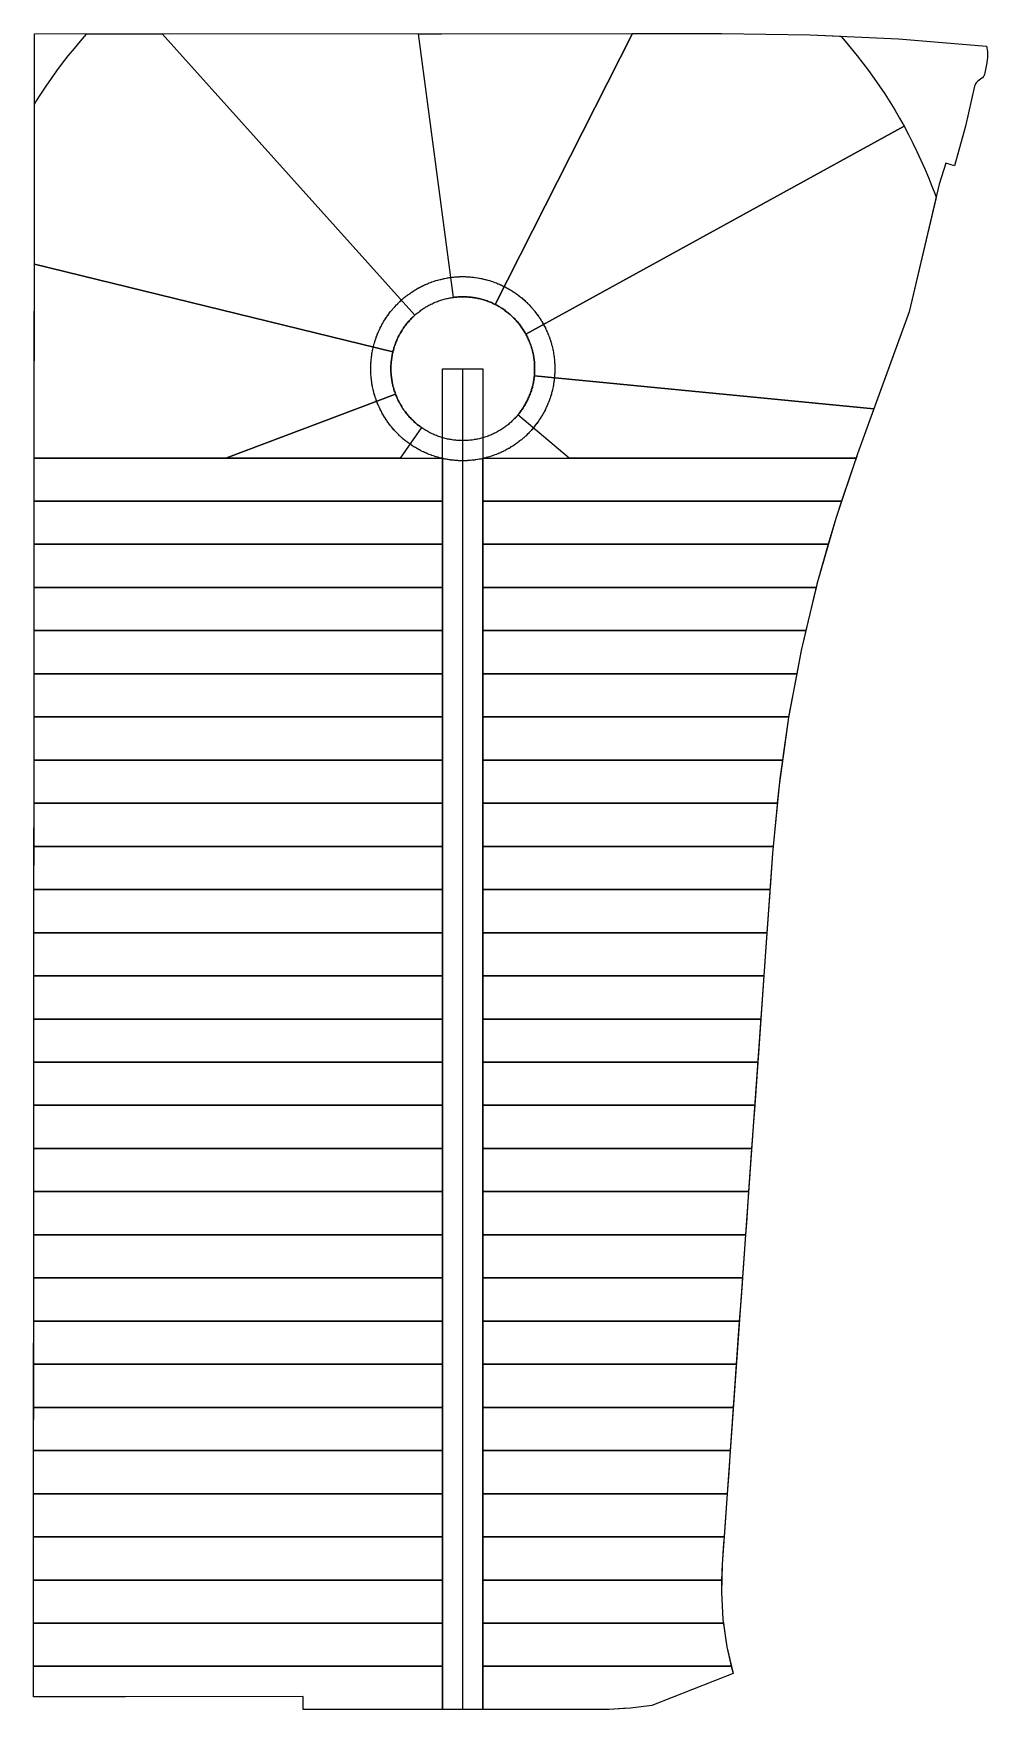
# Model space of a CAD drawing. Header units: feet. Extents: x 0 to 663, y 0 to 1165.
import ezdxf

# ---------------------------------------------------------------- set-up
doc = ezdxf.new("R2010")
doc.units = ezdxf.units.FT
for name, color, linetype in [('CENTERLINE', 2, 'Continuous'), ('LOTS', 3, 'Continuous'), ('PARCEL', 5, 'Continuous'), ('ROADS', 1, 'Continuous')]:
    doc.layers.add(name, color=color, linetype=linetype)

msp = doc.modelspace()

# ---------------------------------------------------------------- linework, layer by layer
at = {"layer": 'CENTERLINE'}
for points in [[(348.4, 932.1), (348.4, 931.3), (348.4, 930.5), (348.4, 929.6), (348.3, 928.8), (348.3, 928), (348.2, 927.2), (348.1, 926.4), (348, 925.6), (347.9, 924.8), (347.8, 923.9), (347.6, 923.1), (347.5, 922.3), (347.3, 921.5), (347.1, 920.7), (346.9, 919.9), (346.8, 919.1), (346.5, 918.4), (346.3, 917.6), (346.1, 916.8), (345.8, 916), (345.5, 915.2), (345.2, 914.5), (344.9, 913.7), (344.6, 913), (344.3, 912.2), (344, 911.5), (343.6, 910.7), (343.3, 910), (342.9, 909.2), (342.6, 908.5), (342.1, 907.8), (341.8, 907.1), (341.3, 906.4), (340.9, 905.7), (340.5, 905), (340, 904.3), (339.6, 903.6), (339.1, 903), (338.6, 902.3), (338.1, 901.6), (337.6, 901), (337.1, 900.4), (336.6, 899.7), (336, 899.1), (335.5, 898.5), (334.9, 897.9), (334.4, 897.3), (333.8, 896.7), (333.2, 896.2), (332.6, 895.6), (332, 895), (331.4, 894.5), (330.8, 894), (330.2, 893.4), (329.5, 892.9), (328.9, 892.4), (328.2, 891.9), (327.6, 891.4), (326.9, 891), (326.2, 890.5), (325.5, 890.1), (324.9, 889.6), (324.2, 889.2), (323.4, 888.8), (322.7, 888.4), (322, 888), (321.3, 887.6), (320.6, 887.2), (319.8, 886.9), (319.1, 886.5), (318.3, 886.2), (317.6, 885.9), (316.8, 885.6), (316.1, 885.3), (315.3, 885), (314.5, 884.7), (313.8, 884.5), (313, 884.2), (312.2, 884), (311.4, 883.8), (310.6, 883.6), (309.8, 883.4), (309, 883.2), (308.2, 883), (307.4, 882.9), (306.6, 882.8), (305.8, 882.6), (305, 882.5), (304.2, 882.4), (303.4, 882.3), (302.5, 882.2), (301.7, 882.2), (300.9, 882.1), (300.1, 882.1), (299.3, 882.1), (298.4, 882.1), (297.6, 882.1), (296.8, 882.1), (296, 882.1), (295.2, 882.2), (294.4, 882.2), (293.6, 882.3), (292.7, 882.4), (291.9, 882.5), (291.1, 882.6), (290.3, 882.8), (289.5, 882.9), (288.7, 883), (287.9, 883.2), (287.1, 883.4), (286.3, 883.6), (285.5, 883.8), (284.7, 884), (283.9, 884.2), (283.2, 884.5), (282.4, 884.7), (281.6, 885), (280.8, 885.3), (280.1, 885.6), (279.3, 885.9), (278.6, 886.2), (277.8, 886.5), (277.1, 886.9), (276.3, 887.2), (275.6, 887.6), (274.9, 888), (274.2, 888.4), (273.4, 888.8), (272.8, 889.2), (272.1, 889.6), (271.4, 890.1), (270.7, 890.5), (270, 891), (269.3, 891.4), (268.7, 891.9), (268, 892.4), (267.4, 892.9), (266.7, 893.4), (266.1, 894), (265.5, 894.5), (264.9, 895), (264.3, 895.6), (263.7, 896.2), (263.1, 896.7), (262.5, 897.3), (262, 897.9), (261.4, 898.5), (260.9, 899.1), (260.3, 899.7), (259.8, 900.4), (259.3, 901), (258.8, 901.6), (258.3, 902.3), (257.8, 903), (257.3, 903.6), (256.9, 904.3), (256.4, 905), (256, 905.7), (255.6, 906.4), (255.2, 907.1), (254.8, 907.8), (254.3, 908.5), (254, 909.2), (253.6, 910), (253.2, 910.7), (252.9, 911.5), (252.6, 912.2), (252.3, 913), (251.9, 913.7), (251.7, 914.5), (251.4, 915.2), (251.1, 916), (250.8, 916.8), (250.6, 917.6), (250.4, 918.4), (250.2, 919.1), (249.9, 919.9), (249.8, 920.7), (249.6, 921.5), (249.4, 922.3), (249.3, 923.1), (249.1, 923.9), (249, 924.8), (248.9, 925.6), (248.8, 926.4), (248.7, 927.2), (248.6, 928), (248.6, 928.8), (248.5, 929.6), (248.5, 930.5), (248.5, 931.3), (248.4, 932.1), (248.5, 932.9), (248.5, 933.7), (248.5, 934.5), (248.6, 935.4), (248.6, 936.2), (248.7, 937), (248.8, 937.8), (248.9, 938.6), (249, 939.4), (249.1, 940.2), (249.3, 941), (249.4, 941.8), (249.6, 942.6), (249.8, 943.4), (249.9, 944.2), (250.2, 945), (250.4, 945.8), (250.6, 946.6), (250.8, 947.4), (251.1, 948.2), (251.4, 948.9), (251.7, 949.7), (251.9, 950.5), (252.3, 951.2), (252.6, 952), (252.9, 952.7), (253.2, 953.5), (253.6, 954.2), (254, 954.9), (254.3, 955.6), (254.8, 956.4), (255.2, 957.1), (255.6, 957.8), (256, 958.5), (256.4, 959.2), (256.9, 959.9), (257.3, 960.5), (257.8, 961.2), (258.3, 961.9), (258.8, 962.5), (259.3, 963.2), (259.8, 963.8), (260.3, 964.4), (260.9, 965), (261.4, 965.7), (262, 966.3), (262.5, 966.9), (263.1, 967.4), (263.7, 968), (264.3, 968.6), (264.9, 969.1), (265.5, 969.7), (266.1, 970.2), (266.7, 970.7), (267.4, 971.2), (268, 971.7), (268.7, 972.2), (269.3, 972.7), (270, 973.2), (270.7, 973.7), (271.4, 974.1), (272.1, 974.5), (272.8, 975), (273.4, 975.4), (274.2, 975.8), (274.9, 976.2), (275.6, 976.6), (276.3, 976.9), (277.1, 977.3), (277.8, 977.6), (278.6, 978), (279.3, 978.3), (280.1, 978.6), (280.8, 978.9), (281.6, 979.2), (282.4, 979.4), (283.2, 979.7), (283.9, 979.9), (284.7, 980.2), (285.5, 980.4), (286.3, 980.6), (287.1, 980.8), (287.9, 981), (288.7, 981.1), (289.5, 981.3), (290.3, 981.4), (291.1, 981.5), (291.9, 981.7), (292.7, 981.8), (293.6, 981.8), (294.4, 981.9), (295.2, 982), (296, 982), (296.8, 982.1), (297.6, 982.1), (298.4, 982.1), (299.3, 982.1), (300.1, 982.1), (300.9, 982), (301.7, 982), (302.5, 981.9), (303.4, 981.8), (304.2, 981.8), (305, 981.7), (305.8, 981.5), (306.6, 981.4), (307.4, 981.3), (308.2, 981.1), (309, 981), (309.8, 980.8), (310.6, 980.6), (311.4, 980.4), (312.2, 980.2), (313, 979.9), (313.8, 979.7), (314.5, 979.4), (315.3, 979.2), (316.1, 978.9), (316.8, 978.6), (317.6, 978.3), (318.3, 978), (319.1, 977.6), (319.8, 977.3), (320.6, 976.9), (321.3, 976.6), (322, 976.2), (322.7, 975.8), (323.4, 975.4), (324.2, 975), (324.9, 974.5), (325.5, 974.1), (326.2, 973.7), (326.9, 973.2), (327.6, 972.7), (328.2, 972.2), (328.9, 971.7), (329.5, 971.2), (330.2, 970.7), (330.8, 970.2), (331.4, 969.7), (332, 969.1), (332.6, 968.6), (333.2, 968), (333.8, 967.4), (334.4, 966.9), (334.9, 966.3), (335.5, 965.7), (336, 965), (336.6, 964.4), (337.1, 963.8), (337.6, 963.2), (338.1, 962.5), (338.6, 961.9), (339.1, 961.2), (339.6, 960.5), (340, 959.9), (340.5, 959.2), (340.9, 958.5), (341.3, 957.8), (341.8, 957.1), (342.1, 956.4), (342.6, 955.6), (342.9, 954.9), (343.3, 954.2), (343.6, 953.5), (344, 952.7), (344.3, 952), (344.6, 951.2), (344.9, 950.5), (345.2, 949.7), (345.5, 948.9), (345.8, 948.2), (346.1, 947.4), (346.3, 946.6), (346.5, 945.8), (346.8, 945), (346.9, 944.2), (347.1, 943.4), (347.3, 942.6), (347.5, 941.8), (347.6, 941), (347.8, 940.2), (347.9, 939.4), (348, 938.6), (348.1, 937.8), (348.2, 937), (348.3, 936.2), (348.3, 935.4), (348.4, 934.5), (348.4, 933.7), (348.4, 932.9), (348.4, 932.1)], [(298.4, 0.1), (298.4, 932.1)]]:
    msp.add_lwpolyline(points, dxfattribs=at)
at = {"layer": 'LOTS'}
for points in [[(341.8, 957.1), (341.3, 957.8), (340.9, 958.5), (340.5, 959.2), (340, 959.9), (339.6, 960.5), (339.1, 961.2), (338.6, 961.9), (338.1, 962.5), (337.6, 963.2), (337.1, 963.8), (336.6, 964.4), (336, 965), (335.5, 965.7), (334.9, 966.3), (334.4, 966.9), (333.8, 967.4), (333.2, 968), (332.6, 968.6), (332, 969.1), (331.4, 969.7), (330.8, 970.2), (330.2, 970.7), (329.5, 971.2), (328.9, 971.7), (328.2, 972.2), (327.6, 972.7), (326.9, 973.2), (326.2, 973.7), (325.5, 974.1), (324.9, 974.5), (324.2, 975), (323.4, 975.4), (322.7, 975.8), (322, 976.2), (321.3, 976.6), (321, 976.7), (416.4, 1165.1), (478.4, 1165.1), (539.9, 1164.2), (561.3, 1163.2), (564.2, 1159.8), (568.5, 1154.8), (572.6, 1149.7), (576.6, 1144.5), (580.5, 1139.3), (584.4, 1133.9), (588.1, 1128.5), (591.8, 1123.1), (595.3, 1117.5), (598.7, 1112), (602, 1106.3), (605.2, 1100.6), (342.3, 956.1), (342.1, 956.4), (341.8, 957.1)], [(264.3, 968.6), (263.7, 968), (263.1, 967.4), (262.5, 966.9), (262, 966.3), (261.4, 965.7), (260.9, 965), (260.3, 964.4), (259.8, 963.8), (259.3, 963.2), (258.8, 962.5), (258.3, 961.9), (257.8, 961.2), (257.3, 960.5), (256.9, 959.9), (256.4, 959.2), (256, 958.5), (255.6, 957.8), (255.2, 957.1), (254.8, 956.4), (254.3, 955.6), (254, 954.9), (253.6, 954.2), (253.2, 953.5), (252.9, 952.7), (252.6, 952), (252.3, 951.2), (251.9, 950.5), (251.7, 949.7), (251.4, 948.9), (251.1, 948.2), (250.8, 947.4), (250.6, 946.6), (250.4, 945.8), (250.2, 945), (249.9, 944.2), (249.9, 943.9), (0.6, 1004.8), (0.6, 1089.2), (0.6, 1115.9), (1.6, 1117.5), (5.1, 1123), (8.7, 1128.5), (12.4, 1133.8), (16.3, 1139.2), (20.2, 1144.4), (24.2, 1149.6), (28.4, 1154.7), (32.6, 1159.7), (36.9, 1164.7), (37, 1164.8), (57.1, 1164.8), (89.5, 1164.9), (265.1, 969.3), (264.9, 969.1), (264.3, 968.6)], [(319.8, 977.3), (319.1, 977.6), (318.3, 978), (317.6, 978.3), (316.8, 978.6), (316.1, 978.9), (315.3, 979.2), (314.5, 979.4), (313.8, 979.7), (313, 979.9), (312.2, 980.2), (311.4, 980.4), (310.6, 980.6), (309.8, 980.8), (309, 981), (308.2, 981.1), (307.4, 981.3), (306.6, 981.4), (305.8, 981.5), (305, 981.7), (304.2, 981.8), (303.4, 981.8), (302.5, 981.9), (301.7, 982), (300.9, 982), (300.1, 982.1), (299.3, 982.1), (298.4, 982.1), (297.6, 982.1), (296.8, 982.1), (296, 982), (295.2, 982), (294.4, 981.9), (293.6, 981.8), (292.7, 981.8), (291.9, 981.7), (291.9, 981.6), (267.7, 1165), (283.6, 1165), (416.4, 1165.1), (321, 976.7), (320.6, 976.9), (319.8, 977.3)], [(348.3, 928.8), (348.4, 929.6), (348.4, 930.5), (348.4, 931.3), (348.4, 932.1), (348.4, 932.9), (348.4, 933.7), (348.4, 934.5), (348.3, 935.4), (348.3, 936.2), (348.2, 937), (348.1, 937.8), (348, 938.6), (347.9, 939.4), (347.8, 940.2), (347.6, 941), (347.5, 941.8), (347.3, 942.6), (347.1, 943.4), (346.9, 944.2), (346.8, 945), (346.5, 945.8), (346.3, 946.6), (346.1, 947.4), (345.8, 948.2), (345.5, 948.9), (345.2, 949.7), (344.9, 950.5), (344.6, 951.2), (344.3, 952), (344, 952.7), (343.6, 953.5), (343.3, 954.2), (342.9, 954.9), (342.6, 955.6), (342.3, 956.1), (605.2, 1100.6), (608.3, 1094.8), (611.3, 1088.9), (614.2, 1083), (617, 1077.1), (619.7, 1071.1), (622.2, 1065.1), (624.6, 1059), (627, 1052.8), (627.5, 1051.2), (608.8, 971.7), (584.2, 904.1), (348.2, 927.2), (348.3, 928), (348.3, 928.8)], [(249.6, 942.6), (249.4, 941.8), (249.3, 941), (249.1, 940.2), (249, 939.4), (248.9, 938.6), (248.8, 937.8), (248.7, 937), (248.6, 936.2), (248.6, 935.4), (248.5, 934.5), (248.5, 933.7), (248.5, 932.9), (248.4, 932.1), (248.5, 931.3), (248.5, 930.5), (248.5, 929.6), (248.6, 928.8), (248.6, 928), (248.7, 927.2), (248.8, 926.4), (248.9, 925.6), (249, 924.8), (249.1, 923.9), (249.3, 923.1), (249.4, 922.3), (249.6, 921.5), (249.8, 920.7), (249.9, 919.9), (250.2, 919.1), (250.4, 918.4), (250.6, 917.6), (250.8, 916.8), (251.1, 916), (251.4, 915.2), (251.7, 914.5), (251.7, 914.4), (133.8, 870), (0.5, 870), (0.6, 1004.8), (249.9, 943.9), (249.8, 943.4), (249.6, 942.6)], [(337.6, 901), (338.1, 901.6), (338.6, 902.3), (339.1, 903), (339.6, 903.6), (340, 904.3), (340.5, 905), (340.9, 905.7), (341.3, 906.4), (341.8, 907.1), (342.1, 907.8), (342.6, 908.5), (342.9, 909.2), (343.3, 910), (343.6, 910.7), (344, 911.5), (344.3, 912.2), (344.6, 913), (344.9, 913.7), (345.2, 914.5), (345.5, 915.2), (345.8, 916), (346.1, 916.8), (346.3, 917.6), (346.5, 918.4), (346.8, 919.1), (346.9, 919.9), (347.1, 920.7), (347.3, 921.5), (347.5, 922.3), (347.6, 923.1), (347.8, 923.9), (347.9, 924.8), (348, 925.6), (348.1, 926.4), (348.2, 927.2), (348.2, 927.2), (584.2, 904.1), (572.8, 872.8), (571.9, 870), (372.5, 870), (336.8, 900), (337.1, 900.4), (337.6, 901)], [(252.3, 913), (252.6, 912.2), (252.9, 911.5), (253.2, 910.7), (253.6, 910), (254, 909.2), (254.3, 908.5), (254.8, 907.8), (255.2, 907.1), (255.6, 906.4), (256, 905.7), (256.4, 905), (256.9, 904.3), (257.3, 903.6), (257.8, 903), (258.3, 902.3), (258.8, 901.6), (259.3, 901), (259.8, 900.4), (260.3, 899.7), (260.9, 899.1), (261.4, 898.5), (262, 897.9), (262.5, 897.3), (263.1, 896.7), (263.7, 896.2), (264.3, 895.6), (264.9, 895), (265.5, 894.5), (266.1, 894), (266.7, 893.4), (267.4, 892.9), (268, 892.4), (268.7, 891.9), (269.3, 891.4), (269.8, 891.1), (255, 870), (133.8, 870), (251.7, 914.4), (251.9, 913.7), (252.3, 913)], [(0.5, 840), (0.5, 854.5), (0.5, 870), (284.4, 870), (284.4, 840), (0.5, 840)], [(571.9, 870), (568, 858.5), (561.8, 840), (312.4, 840), (312.4, 870), (571.9, 870)], [(0.5, 810), (0.5, 840), (284.4, 840), (284.4, 810), (0.5, 810)], [(561.8, 840), (557.7, 827.9), (552.5, 810), (312.4, 810), (312.4, 840), (561.8, 840)], [(0.5, 780), (0.5, 794.1), (0.5, 810), (284.4, 810), (284.4, 780), (0.5, 780)], [(552.5, 810), (544.6, 782.3), (544.5, 782), (544.1, 780), (312.4, 780), (312.4, 810), (552.5, 810)], [(0.4, 750), (0.5, 780), (284.4, 780), (284.4, 750), (0.4, 750)], [(544.1, 780), (537, 750), (312.4, 750), (312.4, 780), (544.1, 780)], [(0.4, 720), (0.4, 740.3), (0.4, 750), (284.4, 750), (284.4, 720), (0.4, 720)], [(537, 750), (533.7, 736.2), (530.6, 720), (312.4, 720), (312.4, 750), (537, 750)], [(0.4, 690), (0.4, 720), (284.4, 720), (284.4, 690), (0.4, 690)], [(530.6, 720), (525, 690), (312.4, 690), (312.4, 720), (530.6, 720)], [(0.4, 660), (0.4, 672.1), (0.4, 690), (284.4, 690), (284.4, 660), (0.4, 660)], [(525, 690), (524.9, 689.8), (524.9, 689.6), (521.4, 665.2), (520.7, 660), (312.4, 660), (312.4, 690), (525, 690)], [(0.4, 630), (0.4, 660), (284.4, 660), (284.4, 630), (0.4, 630)], [(520.7, 660), (518.9, 646.9), (518.3, 642.6), (517.1, 630), (312.4, 630), (312.4, 660), (520.7, 660)], [(0.3, 600), (0.4, 626.2), (0.4, 630), (284.4, 630), (284.4, 600), (0.3, 600)], [(517.1, 630), (517, 629), (514.2, 600), (312.4, 600), (312.4, 630), (517.1, 630)], [(0.3, 570), (0.3, 600), (284.4, 600), (284.4, 570), (0.3, 570)], [(514.2, 600), (513.8, 595.4), (512.1, 571.3), (512, 570), (312.4, 570), (312.4, 600), (514.2, 600)], [(0.3, 540), (0.3, 550), (0.3, 570), (284.4, 570), (284.4, 540), (0.3, 540)], [(512, 570), (511.9, 568.1), (509.9, 540), (312.4, 540), (312.4, 570), (512, 570)], [(0.3, 510), (0.3, 512), (0.3, 540), (284.4, 540), (284.4, 510), (0.3, 510)], [(509.9, 540), (509.2, 530.1), (507.8, 510), (312.4, 510), (312.4, 540), (509.9, 540)], [(0.3, 480), (0.3, 510), (284.4, 510), (284.4, 480), (0.3, 480)], [(507.8, 510), (505.6, 480), (312.4, 480), (312.4, 510), (507.8, 510)], [(0.3, 450), (0.3, 468.6), (0.3, 480), (284.4, 480), (284.4, 450), (0.3, 450)], [(505.6, 480), (503.7, 453.1), (503.5, 450), (312.4, 450), (312.4, 480), (505.6, 480)], [(0.2, 420), (0.3, 450), (284.4, 450), (284.4, 420), (0.2, 420)], [(503.5, 450), (501.4, 420), (312.4, 420), (312.4, 450), (503.5, 450)], [(0.2, 390), (0.2, 397.9), (0.2, 420), (284.4, 420), (284.4, 390), (0.2, 390)], [(501.4, 420), (500.5, 408.3), (499.2, 390), (312.4, 390), (312.4, 420), (501.4, 420)], [(0.2, 360), (0.2, 390), (284.4, 390), (284.4, 360), (0.2, 360)], [(499.2, 390), (497.1, 360), (312.4, 360), (312.4, 390), (499.2, 390)], [(0.2, 330), (0.2, 346.5), (0.2, 360), (284.4, 360), (284.4, 330), (0.2, 330)], [(497.1, 360), (495.6, 338.2), (495, 330), (312.4, 330), (312.4, 360), (497.1, 360)], [(0.2, 300), (0.2, 330), (284.4, 330), (284.4, 300), (0.2, 300)], [(495, 330), (492.9, 300), (312.4, 300), (312.4, 330), (495, 330)], [(0.2, 270), (0.2, 283.7), (0.2, 300), (284.4, 300), (284.4, 270), (0.2, 270)], [(492.9, 300), (491.9, 286.5), (490.7, 270), (312.4, 270), (312.4, 300), (492.9, 300)], [(0.1, 240), (0.2, 270), (284.4, 270), (284.4, 240), (0.1, 240)], [(490.7, 270), (488.6, 240), (312.4, 240), (312.4, 270), (490.7, 270)], [(0.1, 210), (0.1, 224.4), (0.1, 240), (284.4, 240), (284.4, 210), (0.1, 210)], [(488.6, 240), (487.4, 223.2), (486.5, 210), (312.4, 210), (312.4, 240), (488.6, 240)], [(0.1, 180), (0.1, 210), (284.4, 210), (284.4, 180), (0.1, 180)], [(486.5, 210), (484.4, 180), (312.4, 180), (312.4, 210), (486.5, 210)], [(0.1, 150), (0.1, 169.6), (0.1, 180), (284.4, 180), (284.4, 150), (0.1, 150)], [(484.4, 180), (483.3, 164.7), (482.2, 150), (312.4, 150), (312.4, 180), (484.4, 180)], [(0.1, 120), (0.1, 150), (284.4, 150), (284.4, 120), (0.1, 120)], [(482.2, 150), (480.1, 120), (312.4, 120), (312.4, 150), (482.2, 150)], [(0.1, 90), (0.1, 102.3), (0.1, 120), (284.4, 120), (284.4, 90), (0.1, 90)], [(480.1, 120), (479.8, 115.3), (478.7, 100.7), (478.4, 90), (312.4, 90), (312.4, 120), (480.1, 120)], [(0, 60), (0.1, 90), (284.4, 90), (284.4, 60), (0, 60)], [(478.4, 90), (478.2, 81.6), (479.3, 62.5), (479.5, 61.2), (479.6, 60), (312.4, 60), (312.4, 90), (478.4, 90)], [(0, 30), (0, 55.5), (0, 60), (284.4, 60), (284.4, 30), (0, 30)], [(479.6, 60), (481.1, 49.7), (482, 43.5), (485.1, 30), (312.4, 30), (312.4, 60), (479.6, 60)], [(187.5, 1.7), (187.5, 9), (64, 8.9), (0, 8.9), (0, 30), (284.4, 30), (284.4, 0.1), (187.5, 0), (187.5, 1.7)], [(315.5, 0.1), (312.4, 0.1), (312.4, 30), (485.1, 30), (486.3, 24.9), (429.9, 2.8), (415, 0.8), (410.2, 0.6), (399.9, 0.1), (315.5, 0.1)]]:
    msp.add_lwpolyline(points, close=True, dxfattribs=at)
at = {"layer": 'PARCEL'}
msp.add_lwpolyline([(429.9, 2.8), (415, 0.8), (399.9, 0.1), (187.5, 0), (187.5, 9), (0, 8.9), (0.7, 1164.8), (478.4, 1165.1), (539.9, 1164.2), (601.3, 1161.3), (662.6, 1156.4), (663.2, 1152.6), (663.2, 1148.7), (662.7, 1144.8), (661.1, 1136.7), (660.9, 1136.1), (660.6, 1135.5), (660.3, 1134.9), (659.8, 1134.4), (659.3, 1134), (656.5, 1132), (655.9, 1131.4), (655.4, 1130.8), (654.9, 1130.1), (654.6, 1129.4), (654.3, 1128.6), (647.9, 1100.7), (640.3, 1073.1), (634.2, 1074.9), (629.7, 1060.4), (608.8, 971.7), (572.8, 872.8), (557.7, 827.9), (544.6, 782.3), (533.7, 736.2), (524.9, 689.6), (518.3, 642.6), (513.8, 595.4), (478.7, 100.7), (478.2, 81.6), (479.3, 62.5), (482, 43.5), (486.3, 24.9), (429.9, 2.8)], close=True, dxfattribs=at)
at = {"layer": 'ROADS'}
for points in [[(362.4, 932.2), (362.4, 931.9), (362.4, 931.1), (362.4, 930.9), (362.4, 930.1), (362.4, 929.9), (362.4, 929.1), (362.4, 928.8), (362.3, 928), (362.3, 927.8), (362.2, 927), (362.2, 926.8), (362.2, 926), (362.1, 925.6), (362, 924.8), (362, 924.6), (361.9, 923.8), (361.9, 923.7), (361.8, 922.9), (361.7, 922.5), (361.6, 921.7), (361.6, 921.6), (361.4, 920.8), (361.4, 920.5), (361.2, 919.8), (361.2, 919.4), (361, 918.6), (361, 918.5), (360.8, 917.7), (360.8, 917.5), (360.6, 916.7), (360.5, 916.5), (360.3, 915.7), (360.2, 915.3), (360, 914.6), (360, 914.5), (359.7, 913.7), (359.6, 913.3), (359.4, 912.5), (359.1, 911.7), (359, 911.4), (358.7, 910.6), (358.7, 910.5), (358.4, 909.7), (358.3, 909.3), (358, 908.6), (357.9, 908.4), (357.6, 907.7), (357.6, 907.6), (357.3, 906.9), (357.1, 906.4), (356.7, 905.7), (356.7, 905.6), (356.4, 904.9), (356.2, 904.6), (355.9, 903.9), (355.9, 903.8), (355.5, 903), (355.4, 902.8), (355, 902), (354.8, 901.6), (354.4, 901), (354, 900.3), (353.8, 900), (353.4, 899.3), (353.3, 899), (352.8, 898.4), (352.7, 898.1), (352.3, 897.5), (352.1, 897.3), (351.7, 896.6), (351.6, 896.5), (351.2, 895.8), (351, 895.6), (350.6, 894.9), (350.4, 894.7), (349.9, 894.1), (349.8, 893.9), (349.3, 893.2), (349.1, 893), (348.6, 892.4), (348.6, 892.3), (348.1, 891.6), (347.8, 891.4), (347.3, 890.7), (347.1, 890.5), (346.6, 889.9), (346.5, 889.8), (346, 889.2), (345.7, 889), (344.6, 887.8), (344.4, 887.5), (343.8, 886.9), (343.5, 886.7), (342.9, 886.1), (342.4, 885.5), (342.1, 885.3), (341.5, 884.7), (341.4, 884.6), (340.8, 884.1), (340.5, 883.9), (339.9, 883.3), (339.8, 883.2), (339.2, 882.7), (338.9, 882.5), (338.2, 882), (338.1, 881.9), (337.5, 881.4), (337.4, 881.3), (336.8, 880.8), (336.4, 880.5), (335.7, 880.1), (335.7, 880), (335, 879.6), (334.8, 879.4), (334.1, 878.9), (333.9, 878.8), (333.2, 878.3), (333.1, 878.3), (332.4, 877.8), (332.1, 877.7), (331.4, 877.2), (331.3, 877.1), (330.6, 876.7), (330.3, 876.6), (329.6, 876.2), (329.4, 876.1), (328.7, 875.7), (328.6, 875.6), (327.8, 875.2), (327.6, 875.1), (326.8, 874.7), (326.6, 874.6), (325.9, 874.3), (325.8, 874.2), (325.1, 873.9), (324.7, 873.7), (324, 873.4), (323.8, 873.3), (323, 873), (322.9, 873), (322.2, 872.6), (321.8, 872.5), (321, 872.2), (320.8, 872.1), (320.1, 871.9), (319.9, 871.8), (319.1, 871.5), (319, 871.5), (318.2, 871.2), (317.8, 871.1), (317, 870.8), (316.9, 870.8), (316.1, 870.6), (315.9, 870.5), (315.1, 870.3), (315, 870.3), (314.2, 870), (313.8, 870), (313, 869.8), (312.9, 869.7), (312.1, 869.6), (311.7, 869.5), (310.9, 869.3), (310.1, 869.2), (309.8, 869.1), (309, 869), (308.6, 868.9), (307, 868.7), (306.7, 868.6), (305.9, 868.5), (305.5, 868.5), (304.7, 868.4), (303.9, 868.3), (303.6, 868.3), (302.7, 868.2), (302.6, 868.2), (301.8, 868.2), (301.4, 868.1), (300.6, 868.1), (300.4, 868.1), (299.6, 868.1), (299.4, 868.1), (298.6, 868.1), (298.3, 868.1), (297.5, 868.1), (297.3, 868.1), (296.5, 868.1), (296.3, 868.1), (295.5, 868.1), (295.1, 868.2), (294.3, 868.2), (294.2, 868.2), (293.3, 868.3), (293, 868.3), (292.2, 868.4), (291.4, 868.5), (291.1, 868.5), (290.2, 868.6), (289.9, 868.7), (289.1, 868.8), (289, 868.8), (288.2, 868.9), (287.9, 869), (287.1, 869.1), (286.8, 869.2), (286, 869.3), (285.2, 869.5), (284.8, 869.6), (284, 869.7), (283.9, 869.8), (283.1, 870), (282.7, 870), (281.9, 870.3), (281.8, 870.3), (281, 870.5), (280.8, 870.6), (280, 870.8), (279.8, 870.9), (279, 871.1), (278.7, 871.2), (277.9, 871.5), (277.8, 871.5), (277, 871.8), (276.8, 871.9), (276.1, 872.1), (275.9, 872.2), (275.1, 872.5), (274.7, 872.6), (274, 873), (273.9, 873), (273.1, 873.3), (272.9, 873.4), (272.1, 873.8), (271.9, 873.9), (271.1, 874.2), (271, 874.3), (270.3, 874.6), (270, 874.8), (269.3, 875.1), (269.1, 875.2), (268.4, 875.6), (268.2, 875.7), (267.5, 876.1), (267.3, 876.2), (266.6, 876.6), (266.2, 876.8), (265.6, 877.2), (264.9, 877.6), (264.5, 877.8), (263.8, 878.3), (263.7, 878.3), (263, 878.8), (262.8, 879), (262.1, 879.4), (262, 879.5), (261.3, 880), (261.1, 880.1), (260.4, 880.6), (260.2, 880.8), (259.6, 881.3), (259.4, 881.4), (258.8, 881.9), (258.6, 882), (258, 882.5), (257.7, 882.7), (257.1, 883.2), (257, 883.3), (256.4, 883.9), (256.1, 884.1), (255.5, 884.6), (255.4, 884.7), (254.8, 885.3), (254.5, 885.5), (253.9, 886.1), (253.9, 886.2), (253.3, 886.7), (253.2, 886.8), (252.6, 887.4), (252.3, 887.8), (251.2, 889), (250.9, 889.2), (250.4, 889.8), (250.3, 889.9), (249.8, 890.5), (249.6, 890.7), (249.1, 891.4), (248.8, 891.6), (248.3, 892.3), (248.3, 892.4), (247.8, 893), (247.6, 893.2), (247.1, 893.9), (247, 894.1), (246.5, 894.7), (246.3, 894.9), (245.9, 895.6), (245.7, 895.8), (245.3, 896.5), (245.2, 896.6), (244.8, 897.3), (244.6, 897.5), (244.2, 898.1), (244.1, 898.4), (243.6, 899), (243.5, 899.3), (243.1, 900), (242.9, 900.3), (242.5, 901), (242.2, 901.6), (241.9, 902), (241.6, 902.8), (241.4, 903), (241.1, 903.8), (241, 903.9), (240.7, 904.6), (240.5, 904.9), (240.2, 905.6), (240.1, 905.8), (239.8, 906.6), (239.7, 906.7), (239.4, 907.5), (239.3, 907.7), (239, 908.4), (238.9, 908.7), (238.6, 909.5), (238.6, 909.5), (238.3, 910.3), (238.2, 910.6), (237.9, 911.4), (237.8, 911.7), (237.5, 912.5), (237.3, 913.3), (237.2, 913.7), (236.9, 914.5), (236.9, 914.6), (236.7, 915.3), (236.6, 915.7), (236.4, 916.5), (236.3, 916.7), (236.2, 917.5), (236.1, 917.7), (235.9, 918.5), (235.9, 918.6), (235.7, 919.4), (235.7, 919.8), (235.5, 920.5), (235.5, 920.8), (235.3, 921.6), (235.3, 921.7), (235.2, 922.5), (235.1, 922.9), (235, 923.7), (235, 923.8), (234.9, 924.6), (234.9, 924.8), (234.8, 925.6), (234.7, 926), (234.7, 926.8), (234.7, 927), (234.6, 927.8), (234.6, 928), (234.5, 928.8), (234.5, 929.1), (234.5, 929.9), (234.5, 930.1), (234.5, 930.9), (234.5, 931.1), (234.4, 931.9), (234.4, 932.2), (234.5, 933.1), (234.5, 933.2), (234.5, 934.1), (234.5, 934.2), (234.5, 935), (234.5, 935.4), (234.6, 936.2), (234.6, 936.4), (234.7, 937.2), (234.7, 937.4), (234.7, 938.2), (234.8, 938.5), (234.9, 939.4), (234.9, 939.5), (235, 940.3), (235, 940.5), (235.1, 941.3), (235.2, 941.6), (235.3, 942.5), (235.3, 942.6), (235.5, 943.4), (235.5, 943.6), (235.7, 944.4), (235.7, 944.8), (235.9, 945.5), (235.9, 945.7), (236.1, 946.5), (236.2, 946.7), (236.3, 947.5), (236.4, 947.6), (236.6, 948.4), (236.7, 948.8), (236.9, 949.6), (236.9, 949.7), (237.2, 950.5), (237.3, 950.9), (237.8, 952.4), (237.9, 952.8), (238.2, 953.6), (238.3, 953.9), (238.6, 954.6), (238.6, 954.7), (238.9, 955.5), (239, 955.8), (239.3, 956.5), (239.4, 956.7), (239.7, 957.5), (239.8, 957.6), (240.1, 958.4), (240.2, 958.6), (240.5, 959.3), (240.7, 959.6), (241, 960.3), (241.1, 960.4), (241.4, 961.1), (241.6, 961.5), (242, 962.2), (242.1, 962.5), (242.5, 963.2), (242.6, 963.2), (242.9, 964), (243, 964.1), (243.4, 964.8), (243.6, 965.1), (244.1, 965.8), (244.2, 966), (244.6, 966.7), (244.8, 966.9), (245.2, 967.6), (245.3, 967.7), (245.7, 968.4), (245.9, 968.6), (246.3, 969.2), (246.5, 969.4), (247, 970.1), (247.1, 970.3), (247.6, 971), (247.8, 971.2), (248.3, 971.8), (248.4, 972), (248.9, 972.6), (249, 972.7), (249.5, 973.3), (249.8, 973.6), (250.3, 974.2), (250.4, 974.3), (250.9, 974.9), (251.2, 975.2), (252.3, 976.4), (252.6, 976.8), (253.2, 977.3), (253.3, 977.4), (253.9, 978), (253.9, 978.1), (254.5, 978.6), (254.8, 978.9), (255.4, 979.5), (255.5, 979.5), (256.1, 980.1), (256.4, 980.3), (257, 980.9), (257.1, 980.9), (257.7, 981.5), (258, 981.7), (258.6, 982.2), (258.8, 982.3), (259.4, 982.8), (259.6, 982.9), (260.2, 983.4), (260.4, 983.6), (261.1, 984), (261.3, 984.2), (262, 984.7), (262.1, 984.7), (262.8, 985.2), (263, 985.4), (263.7, 985.8), (264, 986), (264.6, 986.4), (264.7, 986.5), (265.4, 986.9), (265.6, 987), (266.2, 987.4), (266.6, 987.6), (267.3, 988), (267.5, 988.1), (268.2, 988.5), (268.4, 988.6), (269.1, 989), (269.3, 989), (270, 989.4), (270.3, 989.5), (271, 989.9), (271.1, 990), (271.9, 990.3), (272.1, 990.4), (272.9, 990.8), (273.1, 990.9), (273.9, 991.2), (274, 991.2), (274.7, 991.5), (275.1, 991.7), (275.9, 992), (276.1, 992), (276.8, 992.3), (277, 992.4), (277.8, 992.6), (277.9, 992.7), (278.7, 993), (279, 993.1), (279.8, 993.3), (280, 993.4), (280.8, 993.6), (281, 993.6), (281.8, 993.9), (281.9, 993.9), (282.7, 994.1), (283.1, 994.2), (283.9, 994.4), (284, 994.4), (284.8, 994.6), (285.2, 994.7), (286, 994.9), (286.8, 995), (287.1, 995.1), (287.9, 995.2), (288.2, 995.3), (289, 995.4), (289.1, 995.4), (289.9, 995.5), (290.2, 995.6), (291.1, 995.7), (291.4, 995.7), (292.2, 995.8), (293, 995.9), (293.3, 995.9), (294.2, 995.9), (294.5, 996), (295.3, 996), (296.1, 996), (296.5, 996.1), (297.3, 996.1), (297.6, 996.1), (299.3, 996.1), (299.6, 996.1), (300.4, 996.1), (300.8, 996), (301.6, 996), (302.4, 996), (302.7, 995.9), (303.6, 995.9), (303.9, 995.9), (304.7, 995.8), (305.5, 995.7), (305.9, 995.7), (306.7, 995.6), (307, 995.5), (308.6, 995.3), (309, 995.2), (309.8, 995.1), (310.1, 995), (310.9, 994.9), (311.7, 994.7), (312.1, 994.6), (312.9, 994.4), (313, 994.4), (313.8, 994.2), (314.2, 994.1), (315, 993.9), (315.1, 993.9), (315.9, 993.6), (316.1, 993.6), (316.9, 993.4), (317, 993.3), (317.8, 993.1), (318.2, 993), (319, 992.7), (319.1, 992.6), (319.9, 992.4), (320.1, 992.3), (320.8, 992), (321, 992), (321.8, 991.7), (322.2, 991.5), (322.9, 991.2), (323, 991.2), (323.8, 990.9), (324, 990.8), (324.7, 990.4), (325.1, 990.3), (325.8, 989.9), (325.9, 989.9), (326.6, 989.5), (326.8, 989.5), (327.6, 989.1), (327.8, 988.9), (328.6, 988.6), (328.7, 988.5), (329.4, 988.1), (329.6, 988), (330.3, 987.6), (330.6, 987.4), (331.3, 987), (331.6, 986.9), (332.2, 986.4), (332.9, 986), (333.2, 985.8), (333.9, 985.4), (334.1, 985.3), (334.8, 984.8), (335, 984.6), (335.7, 984.1), (335.7, 984.1), (336.4, 983.6), (336.8, 983.4), (337.4, 982.9), (337.5, 982.8), (338.1, 982.3), (338.2, 982.2), (338.9, 981.7), (339.2, 981.5), (339.8, 980.9), (339.9, 980.9), (340.5, 980.3), (340.8, 980.1), (341.4, 979.5), (341.5, 979.5), (342.1, 978.9), (342.4, 978.6), (342.9, 978.1), (343.5, 977.5), (343.8, 977.2), (344.4, 976.7), (344.6, 976.4), (345.7, 975.2), (346, 974.9), (346.5, 974.3), (346.6, 974.2), (347.1, 973.6), (347.4, 973.3), (347.9, 972.7), (348, 972.6), (348.5, 972), (348.6, 971.8), (349.1, 971.2), (349.3, 971), (349.8, 970.3), (349.9, 970.1), (350.4, 969.4), (350.6, 969.2), (351, 968.6), (351.2, 968.4), (351.6, 967.7), (351.7, 967.6), (352.1, 966.9), (352.3, 966.7), (352.7, 966), (352.8, 965.8), (353.3, 965.1), (353.5, 964.8), (353.9, 964.1), (353.9, 964), (354.4, 963.2), (354.4, 963.2), (354.8, 962.5), (354.9, 962.2), (355.3, 961.5), (355.5, 961.1), (355.9, 960.4), (355.9, 960.3), (356.2, 959.6), (356.4, 959.3), (356.7, 958.6), (356.7, 958.5), (357.1, 957.8), (357.3, 957.3), (357.6, 956.6), (357.6, 956.5), (357.9, 955.8), (358, 955.6), (358.3, 954.8), (358.4, 954.5), (358.7, 953.7), (358.7, 953.6), (359, 952.8), (359.1, 952.4), (359.6, 950.9), (359.7, 950.5), (360, 949.7), (360, 949.6), (360.2, 948.8), (360.3, 948.4), (360.5, 947.6), (360.6, 947.5), (360.8, 946.7), (360.8, 946.5), (361, 945.7), (361, 945.5), (361.2, 944.8), (361.2, 944.4), (361.4, 943.6), (361.4, 943.4), (361.6, 942.6), (361.6, 942.5), (361.7, 941.6), (361.8, 941.3), (361.9, 940.5), (361.9, 940.3), (362, 939.5), (362, 939.4), (362.1, 938.5), (362.2, 938.2), (362.2, 937.4), (362.2, 937.2), (362.3, 936.4), (362.3, 936.2), (362.4, 935.4), (362.4, 935), (362.4, 934.2), (362.4, 934.1), (362.4, 933.2), (362.4, 933.1), (362.4, 932.2)], [(284.4, 932.1), (312.4, 932.1), (312.4, 0.1), (284.4, 0.1), (284.4, 932.1)]]:
    msp.add_lwpolyline(points, close=True, dxfattribs=at)

doc.saveas('drawing.dxf')
